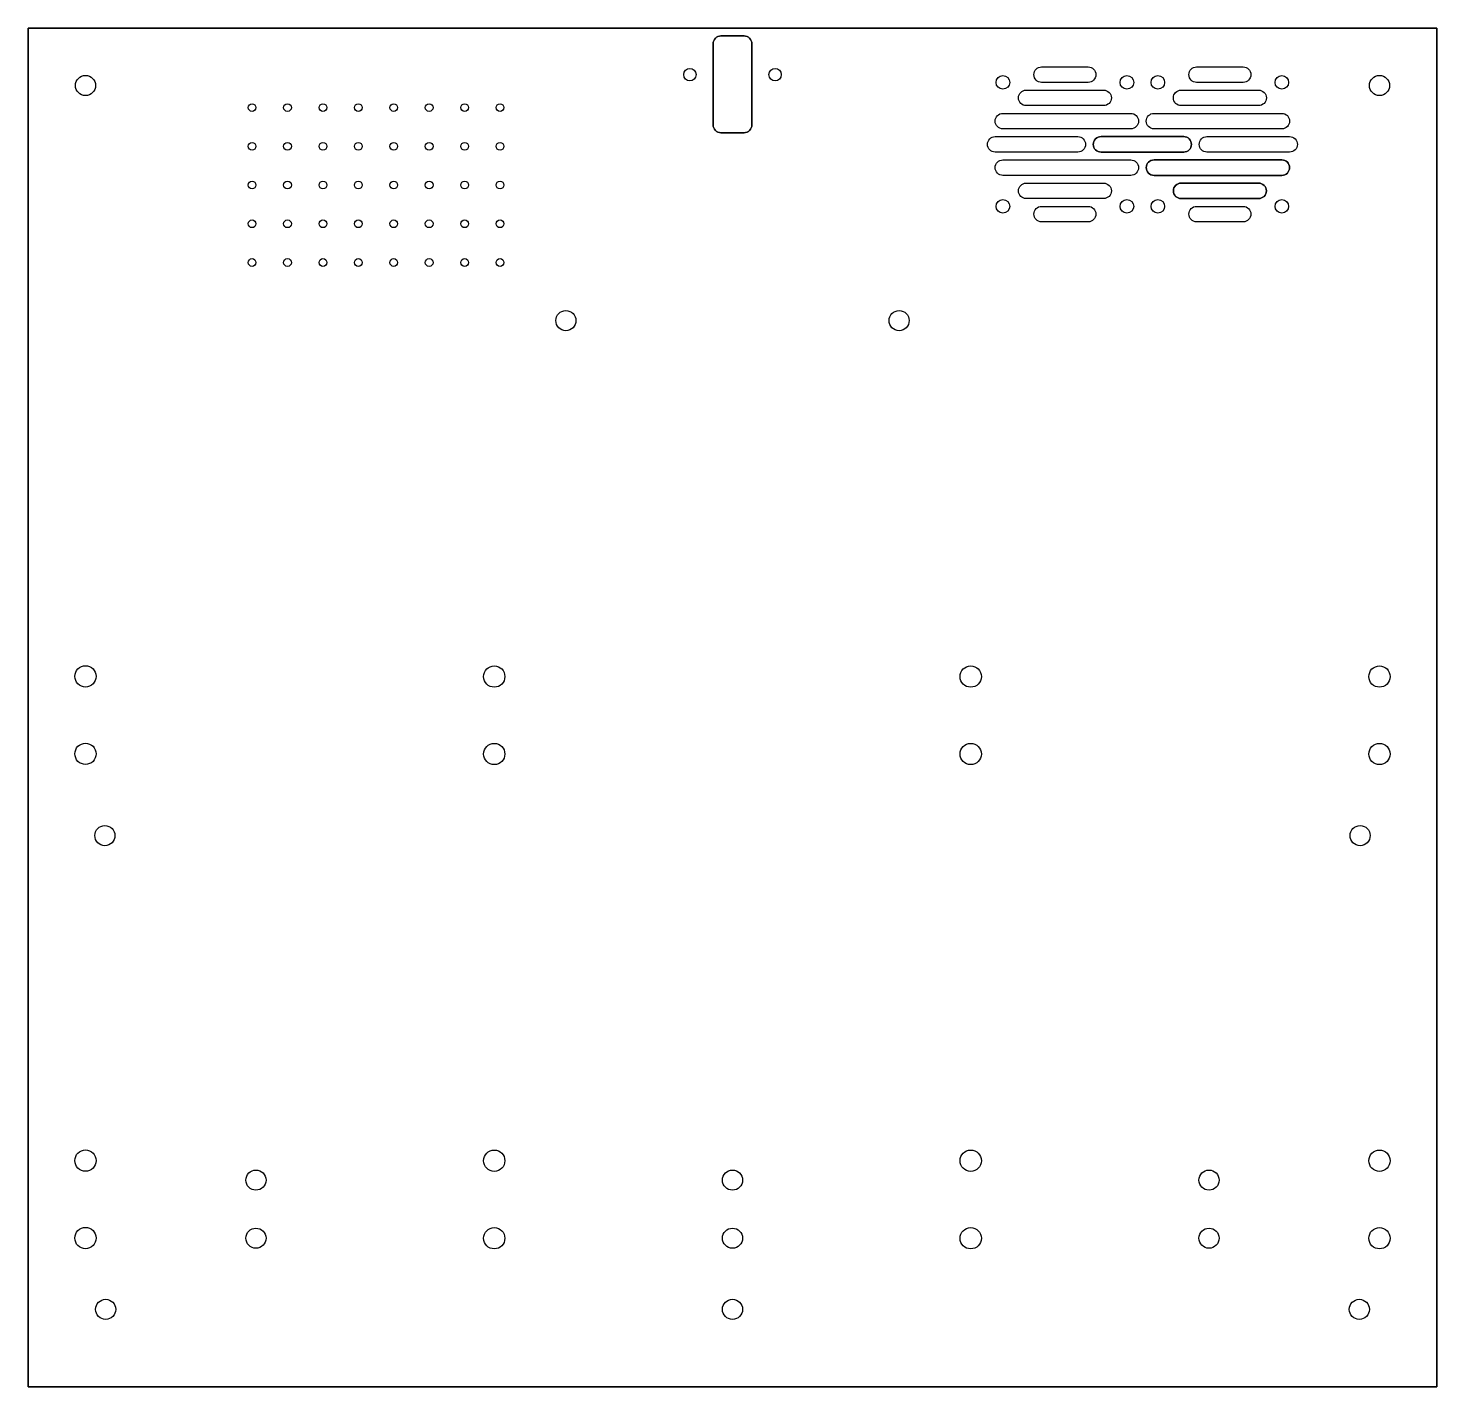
# Model space of a CAD drawing. Header units: millimetres. Extents: x -182 to 182, y -177 to 174.
import ezdxf

# ---------------------------------------------------------------- set-up
doc = ezdxf.new("R2010")
doc.units = ezdxf.units.MM
doc.layers.get('0').update_dxf_attribs({"linetype": 'CONTINUOUS'})

msp = doc.modelspace()

# ---------------------------------------------------------------- linework, layer by layer
for p, q in [((181.8, 173.95), (-181.79, 173.95)), ((-181.79, 173.95), (-181.79, -176.8)), ((-181.79, -176.8), (-181.79, 173.95)), ((-181.79, 173.95), (181.8, 173.95)), ((181.8, -176.8), (181.8, 173.95)), ((181.8, 173.95), (181.8, -176.8)), ((-181.79, -176.8), (181.8, -176.8)), ((181.8, -176.8), (-181.79, -176.8))]:
    msp.add_line(p, q)
for points in [[(5, 148.95), (5, 169.95, 0.414214), (3, 171.95), (-3, 171.95, 0.414214), (-5, 169.95), (-5, 148.95, 0.414214), (-3, 146.95), (3, 146.95, 0.414214)], [(3, 171.95, -0.414214), (5, 169.95), (5, 148.95, -0.414214), (3, 146.95), (-3, 146.95, -0.414214), (-5, 148.95), (-5, 169.95, -0.414214), (-3, 171.95)], [(91.8, 163.95, -1), (91.8, 159.95), (79.8, 159.95, -1), (79.8, 163.95)], [(91.8, 159.95), (79.8, 159.95, -1), (79.8, 163.95), (91.8, 163.95, -1)], [(131.8, 163.95, -1), (131.8, 159.95), (119.8, 159.95, -1), (119.8, 163.95)], [(131.8, 163.95, -1), (131.8, 159.95), (119.8, 159.95, -1), (119.8, 163.95)], [(95.8, 157.95, -1), (95.8, 153.95), (75.8, 153.95, -1), (75.8, 157.95)], [(95.8, 153.95), (75.8, 153.95, -1), (75.8, 157.95), (95.8, 157.95, -1)], [(135.8, 157.95, -1), (135.8, 153.95), (115.8, 153.95, -1), (115.8, 157.95)], [(135.8, 157.95, -1), (135.8, 153.95), (115.8, 153.95, -1), (115.8, 157.95)], [(69.8, 147.95, -1), (69.8, 151.95), (102.8, 151.95, -1), (102.8, 147.95)], [(69.8, 151.95), (102.8, 151.95, -1), (102.8, 147.95), (69.8, 147.95, -1)], [(141.8, 151.95, -1), (141.8, 147.95), (108.8, 147.95, -1), (108.8, 151.95)], [(141.8, 151.95, -1), (141.8, 147.95), (108.8, 147.95, -1), (108.8, 151.95)], [(67.8, 141.95, -1), (67.8, 145.95), (89.13, 145.95, -1), (89.13, 141.95)], [(67.8, 145.95), (89.13, 145.95, -1), (89.13, 141.95), (67.8, 141.95, -1)], [(95.13, 141.95), (116.46, 141.95, 1), (116.46, 145.95), (95.13, 145.95, 1)], [(116.46, 145.95, -1), (116.46, 141.95), (95.13, 141.95, -1), (95.13, 145.95)], [(143.8, 145.95, -1), (143.8, 141.95), (122.46, 141.95, -1), (122.46, 145.95)], [(122.46, 141.95, -1), (122.46, 145.95), (143.8, 145.95, -1), (143.8, 141.95)], [(69.8, 135.95, -1), (69.8, 139.95), (102.8, 139.95, -1), (102.8, 135.95)], [(69.8, 139.95), (102.8, 139.95, -1), (102.8, 135.95), (69.8, 135.95, -1)], [(108.8, 135.95), (141.8, 135.95, 1), (141.8, 139.95), (108.8, 139.95, 1)], [(141.8, 135.95), (108.8, 135.95, -1), (108.8, 139.95), (141.8, 139.95, -1)], [(95.8, 133.95, -1), (95.8, 129.95), (75.8, 129.95, -1), (75.8, 133.95)], [(95.8, 133.95, -1), (95.8, 129.95), (75.8, 129.95, -1), (75.8, 133.95)], [(115.8, 129.95), (135.8, 129.95, 1), (135.8, 133.95), (115.8, 133.95, 1)], [(135.8, 129.95), (115.8, 129.95, -1), (115.8, 133.95), (135.8, 133.95, -1)], [(91.8, 127.95, -1), (91.8, 123.95), (79.8, 123.95, -1), (79.8, 127.95)], [(91.8, 127.95, -1), (91.8, 123.95), (79.8, 123.95, -1), (79.8, 127.95)], [(131.8, 127.95, -1), (131.8, 123.95), (119.8, 123.95, -1), (119.8, 127.95)], [(131.8, 127.95, -1), (131.8, 123.95), (119.8, 123.95, -1), (119.8, 127.95)]]:
    msp.add_lwpolyline(points, format="xyb", close=True)
for centre, radius in [((-166.99, 159.15), 2.6), ((-166.99, 159.15), 2.6), ((-11, 161.95), 1.6), ((-11, 161.95), 1.6), ((11, 161.95), 1.6), ((11, 161.95), 1.6), ((69.8, 159.95), 1.75), ((69.8, 159.95), 1.75), ((101.8, 159.95), 1.75), ((101.8, 159.95), 1.75), ((109.8, 159.95), 1.75), ((109.8, 159.95), 1.75), ((141.8, 159.95), 1.75), ((141.8, 159.95), 1.75), ((167, 159.15), 2.6), ((167, 159.15), 2.6), ((-124, 153.45), 1), ((-124, 153.45), 1), ((-114.86, 153.45), 1), ((-114.86, 153.45), 1), ((-105.71, 153.45), 1), ((-105.71, 153.45), 1), ((-96.57, 153.45), 1), ((-96.57, 153.45), 1), ((-87.43, 153.45), 1), ((-87.43, 153.45), 1), ((-78.29, 153.45), 1), ((-78.29, 153.45), 1), ((-69.14, 153.45), 1), ((-69.14, 153.45), 1), ((-60, 153.45), 1), ((-60, 153.45), 1), ((-124, 143.45), 1), ((-124, 143.45), 1), ((-114.86, 143.45), 1), ((-114.86, 143.45), 1), ((-105.71, 143.45), 1), ((-105.71, 143.45), 1), ((-96.57, 143.45), 1), ((-96.57, 143.45), 1), ((-87.43, 143.45), 1), ((-87.43, 143.45), 1), ((-78.29, 143.45), 1), ((-78.29, 143.45), 1), ((-69.14, 143.45), 1), ((-69.14, 143.45), 1), ((-60, 143.45), 1), ((-60, 143.45), 1), ((-124, 133.45), 1), ((-124, 133.45), 1), ((-114.86, 133.45), 1), ((-114.86, 133.45), 1), ((-105.71, 133.45), 1), ((-105.71, 133.45), 1), ((-96.57, 133.45), 1), ((-96.57, 133.45), 1), ((-87.43, 133.45), 1), ((-87.43, 133.45), 1), ((-78.29, 133.45), 1), ((-78.29, 133.45), 1), ((-69.14, 133.45), 1), ((-69.14, 133.45), 1), ((-60, 133.45), 1), ((-60, 133.45), 1), ((69.8, 127.95), 1.75), ((69.8, 127.95), 1.75), ((101.8, 127.95), 1.75), ((101.8, 127.95), 1.75), ((109.8, 127.95), 1.75), ((109.8, 127.95), 1.75), ((141.8, 127.95), 1.75), ((141.8, 127.95), 1.75), ((-124, 123.45), 1), ((-124, 123.45), 1), ((-114.86, 123.45), 1), ((-114.86, 123.45), 1), ((-105.71, 123.45), 1), ((-105.71, 123.45), 1), ((-96.57, 123.45), 1), ((-96.57, 123.45), 1), ((-87.43, 123.45), 1), ((-87.43, 123.45), 1), ((-78.29, 123.45), 1), ((-78.29, 123.45), 1), ((-69.14, 123.45), 1), ((-69.14, 123.45), 1), ((-60, 123.45), 1), ((-60, 123.45), 1), ((-124, 113.45), 1), ((-124, 113.45), 1), ((-114.86, 113.45), 1), ((-114.86, 113.45), 1), ((-105.71, 113.45), 1), ((-105.71, 113.45), 1), ((-96.57, 113.45), 1), ((-96.57, 113.45), 1), ((-87.43, 113.45), 1), ((-87.43, 113.45), 1), ((-78.29, 113.45), 1), ((-78.29, 113.45), 1), ((-69.14, 113.45), 1), ((-69.14, 113.45), 1), ((-60, 113.45), 1), ((-60, 113.45), 1), ((-43, 98.45), 2.6), ((-43, 98.45), 2.6), ((43, 98.45), 2.6), ((43, 98.45), 2.6), ((-167, 6.61), 2.75), ((-167, 6.61), 2.75), ((-61.5, 6.57), 2.75), ((-61.5, 6.57), 2.75), ((61.5, 6.57), 2.75), ((61.5, 6.57), 2.75), ((167, 6.57), 2.75), ((167, 6.57), 2.75), ((-167, -13.39), 2.75), ((-167, -13.39), 2.75), ((-61.5, -13.43), 2.75), ((-61.5, -13.43), 2.75), ((61.5, -13.43), 2.75), ((61.5, -13.43), 2.75), ((167, -13.43), 2.75), ((167, -13.43), 2.75), ((-161.99, -34.5), 2.6), ((-161.99, -34.5), 2.6), ((162, -34.5), 2.6), ((162, -34.5), 2.6), ((-167, -118.39), 2.75), ((-167, -118.39), 2.75), ((-61.5, -118.43), 2.75), ((-61.5, -118.43), 2.75), ((61.5, -118.43), 2.75), ((61.5, -118.43), 2.75), ((167, -118.43), 2.75), ((167, -118.43), 2.75), ((-123, -123.43), 2.6), ((-123, -123.43), 2.6), ((0, -123.43), 2.6), ((0, -123.43), 2.6), ((123, -123.43), 2.6), ((123, -123.43), 2.6), ((-167, -138.39), 2.75), ((-167, -138.39), 2.75), ((-123, -138.43), 2.6), ((-123, -138.43), 2.6), ((-61.5, -138.43), 2.75), ((-61.5, -138.43), 2.75), ((0, -138.43), 2.6), ((0, -138.43), 2.6), ((61.5, -138.43), 2.75), ((61.5, -138.43), 2.75), ((123, -138.43), 2.6), ((123, -138.43), 2.6), ((167, -138.43), 2.75), ((167, -138.43), 2.75), ((-161.79, -156.8), 2.6), ((-161.79, -156.8), 2.6), ((0, -156.8), 2.6), ((0, -156.8), 2.6), ((161.8, -156.8), 2.6), ((161.8, -156.8), 2.6)]:
    msp.add_circle(centre, radius)

doc.saveas('drawing.dxf')
